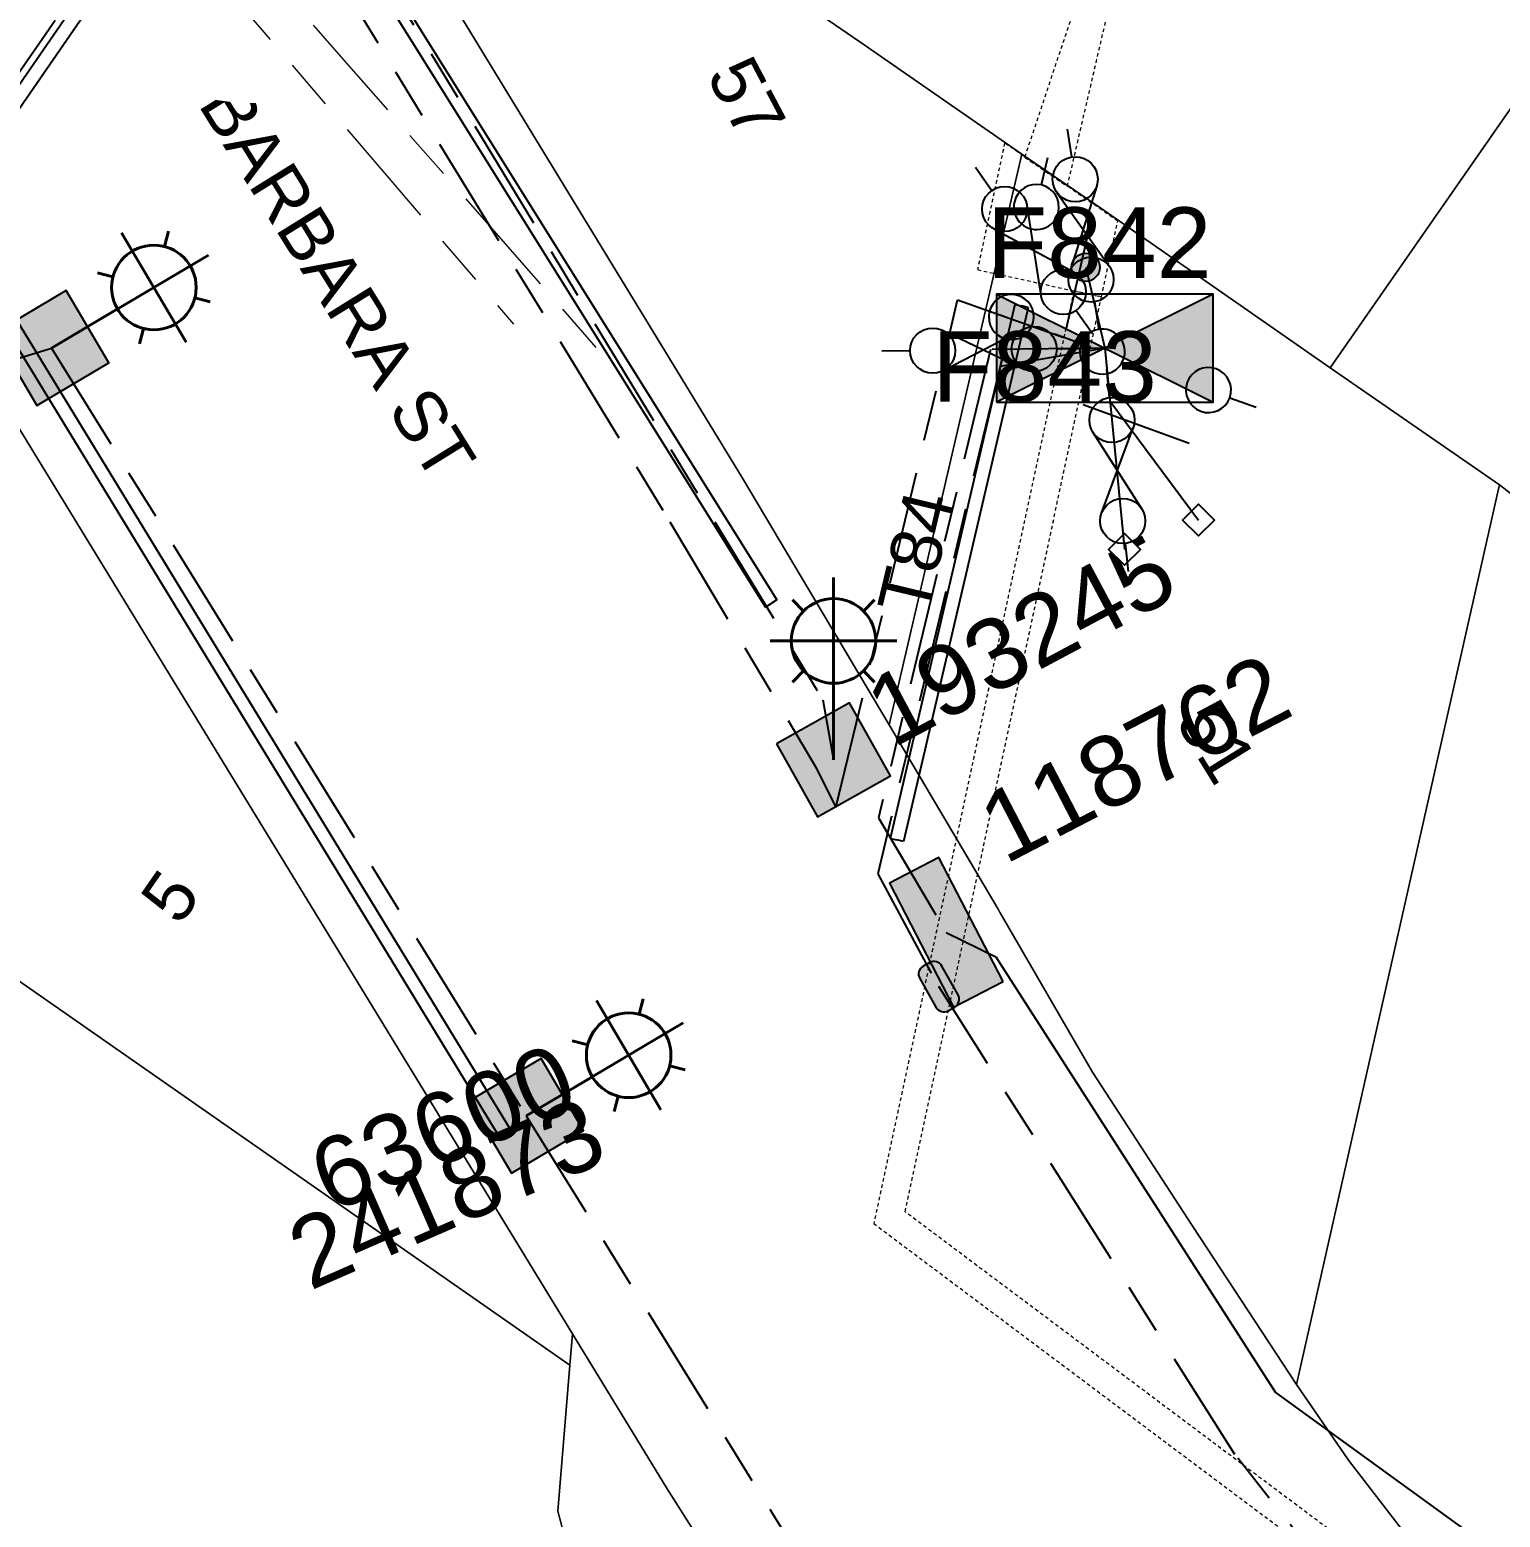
# Model space of a CAD drawing. Header units: metres. Extents: x 309980 to 311407, y 6249141 to 6251386.
# Drawn here: x 310674.1 to 310726.2, y 6249885.3 to 6249938 of the extents above; entities that cross this region are included whole.
import ezdxf
from ezdxf.enums import TextEntityAlignment as Align

# ---------------------------------------------------------------- set-up
doc = ezdxf.new("R2010")
doc.units = ezdxf.units.M
for name, pattern in [('Cable Exist UG', [8.2, 4, -1.2, 1.8, -1.2]), ('Dash', [5, 3, -2]), ('HIDDEN', [0.375, 0.25, -0.125]), ('HIDDEN2', [0.1875, 0.125, -0.0625])]:
    doc.linetypes.add(name, pattern=pattern)
doc.layers.get('0').update_dxf_attribs({"color": 6})
for name, color, linetype in [('_User_LV_Exist', 7, 'Continuous'), ('Equip_HV_EXT', 7, 'Continuous'), ('Equip_LV_EXT', 7, 'Continuous'), ('Equip_SL_EXT', 7, 'Continuous'), ('Equip_SP_SL_EXT', 7, 'Continuous'), ('Mains_HV_EXT', 7, 'Continuous'), ('Mains_LV_EXT', 7, 'Continuous'), ('Mains_LV_SL_EXT', 7, 'Continuous'), ('Mains_SL_EXT', 7, 'Continuous'), ('Services_SP_EXT', 7, 'Continuous'), ('Sub_SP_EXT', 7, 'Continuous'), ('SupportsUG_SP_LV_EXT', 7, 'Continuous'), ('SupportsUG_SP_LV_SL_EXT', 7, 'Continuous'), ('UG_Details_SP_MISC', 7, 'Continuous')]:
    doc.layers.add(name, color=color, linetype=linetype)
for name, color, linetype, lineweight in [('Cadastre Buildings_SP_EXT', 9, 'Continuous', 5), ('Cadastre Land Parcels_SP_EXT', 9, 'Continuous', 5), ('Cadastre Other Property_SP_EXT', 9, 'HIDDEN', 5), ('Cadastre Road Names_SP_HV_LV_SL_EXT', 9, 'Continuous', 5), ('Cadastre Roads_SP_EXT', 9, 'Continuous', 5)]:
    doc.layers.add(name, color=color, linetype=linetype, lineweight=lineweight)
doc.styles.add('COLUMN_LABEL', font='arial.ttf')
doc.styles.add('iecARIAL', font='arial.ttf', dxfattribs={"height": 2})
doc.styles.add('IESYMBOL1', font='isocp.shx')
doc.styles.add('POLE_LABEL', font='arial.ttf')
doc.styles.add('SLCP_LABEL', font='arial.ttf', dxfattribs={"height": 3.5})
doc.styles.get("Standard").update_dxf_attribs({"font": 'arial.ttf'})
doc.styles.add('SWITCH_LABEL', font='arial.ttf', dxfattribs={"height": 2.5})

# ---------------------------------------------------------------- blocks, each defined once
blk = doc.blocks.new('SUB_PADMOUNT_EXT')
for points in [[(0, 0), (-3.84, 1.92), (-3.84, -1.92)], [(0, 0), (3.84, 1.92), (3.84, -1.92)]]:
    blk.add_hatch(color=256).paths.add_polyline_path(points)
for p, q in [((3.84, 1.92), (-3.84, -1.92)), ((-3.84, 1.92), (3.84, -1.92))]:
    blk.add_line(p, q)
blk.add_lwpolyline([(-3.84, -1.92), (3.84, -1.92), (3.84, 1.92), (-3.84, 1.92)], close=True)
for tag, height, flags, p in [('ASSET_NUM', 3.5, 8, (2, 2)), ('STREET_CODE', 0.2, 9, (1.5, 0)), ('OPERATING_VOLTAGE', 0.2, 9, (1.5, -0.6)), ('CONSTRUCTED_VOLTAGE', 0.2, 9, (1.5, -0.2)), ('NO_PHASES', 0.2, 9, (1.5, -0.4)), ('ORIENTATION', 0.2, 9, (1.5, -0.8)), ('OWNED_BY', 0.2, 9, (1.5, -1)), ('OPERATED_BY', 0.2, 9, (1.5, -1.2)), ('SECONDARY_VOLTAGE', 0.2, 9, (1.5, -1.6)), ('MAINTAINED_BY', 0.2, 9, (1.5, -1.4)), ('STATE', 0.2, 9, (1.5, -1.8)), ('SUBSTATION_TYPE', 0.2, 9, (1.5, -2.2)), ('PARENT', 0.2, 9, (1.5, -2)), ('USAGE', 0.2, 9, (1.5, -2.4)), ('LEGEND', 0.2, 9, (1.5, -2.6)), ('STREETNAME', 0.2, 9, (1.5, -3)), ('SUBURB', 0.2, 9, (1.5, -3.2)), ('LOCATION', 0.2, 9, (1.5, -2.8)), ('Z', 0.2, 1, (1.5, -3.6)), ('NOTES', 0.2, 9, (1.5, -3.4))]:
    blk.add_attdef(tag, text='', height=height, dxfattribs=dict(flags=flags)).set_placement(p, align=Align.MIDDLE_LEFT)
blk = doc.blocks.new('COLUMN_EXT')
blk.add_hatch(color=256).paths.add_polyline_path([(-1.485, 1.485), (-1.485, -1.485), (1.485, -1.485), (1.485, 1.485)])
blk.add_lwpolyline([(-1.485, -1.485), (1.485, -1.485), (1.485, 1.485), (-1.485, 1.485)], close=True)
for tag, height, style, flags, p in [('ASSET_NUM', 2.5, 'COLUMN_LABEL', 8, (2, 2)), ('STRUCTURE_PLANT_NUMBER', 0.2, 'POLE_LABEL', 9, (1.813, 0.031)), ('STREET_CODE', 0.2, 'COLUMN_LABEL', 9, (1.813, -0.2))]:
    blk.add_attdef(tag, text='', height=height, dxfattribs=dict(style=style, flags=flags)).set_placement(p, align=Align.MIDDLE_LEFT)
at = {"flags": 9}
for tag, p in [('OWNED_BY', (1.813, -0.6)), ('COLUMN_TYPE', (1.813, -0.4)), ('STATE', (1.813, -0.8)), ('USAGE', (1.813, -1)), ('STREETNAME', (1.813, -1.6)), ('LEGEND', (1.813, -1.2)), ('LOCATION', (1.813, -1.4)), ('SUBURB', (1.813, -1.8)), ('NOTES', (1.813, -2))]:
    blk.add_attdef(tag, text='', height=0.2, dxfattribs=at).set_placement(p, align=Align.MIDDLE_LEFT)
at = {"flags": 1}
blk.add_attdef('Z', (1.813, -2.351), '', height=0.2, dxfattribs=at)
blk = doc.blocks.new('PILLAR_EXT')
blk.add_hatch(color=256).paths.add_polyline_path([(-2.475, 0.99), (-2.475, -0.99), (2.475, -0.99), (2.475, 0.99)])
blk.add_lwpolyline([(-2.475, -0.99), (2.475, -0.99), (2.475, 0.99), (-2.475, 0.99)], close=True)
at = {"style": 'iecARIAL', "flags": 8}
blk.add_attdef('ASSET_NUM', (1.5, 3.5), '', height=2.5, dxfattribs=at)
for tag, p, flags in [('OWNED_BY', (0, -0.2), 9), ('STATE', (0, -0.4), 9), ('SUPPORT_TYPE', (0, -0.6), 9), ('USAGE', (0, -0.8), 9), ('LEGEND', (0, -1), 9), ('LOCATION', (0, -1.2), 9), ('NOTES', (0, -1.4), 9), ('PARENT', (0, -1.6), 9), ('STREETNAME', (0, -1.8), 9), ('SUBURB', (0, -2), 1)]:
    blk.add_attdef(tag, p, '', height=0.2, dxfattribs=dict(flags=flags))
blk = doc.blocks.new('SL_LANTERN_EXT')
at = {"lineweight": 40}
for p, q in [((0, 1.968), (0, 6.468)), ((-1.459, 5.676), (-1.061, 5.278)), ((1.458, 5.676), (1.06, 5.278)), ((-2.25, 4.218), (2.25, 4.218)), ((-1.459, 2.759), (-1.061, 3.157)), ((0, 0), (0, 2.721)), ((1.458, 2.759), (1.06, 3.157))]:
    blk.add_line(p, q, dxfattribs=at)
blk.add_circle((0, 4.218), 1.5, dxfattribs=at)
at = {"style": 'iecARIAL', "flags": 8}
blk.add_attdef('ASSET_NUM', (1.5, 1.5), '', height=2.5, dxfattribs=at)
for tag, p, height, flags in [('CONSTRUCTED_VOLTAGE', (0.981, -0.653), 0.2, 9), ('CONTROL_TYPE', (0.981, -0.853), 0.2, 9), ('LANTERN_PURPOSE', (0.981, -1.053), 0.2, 9), ('LANTERN_TYPE', (0.981, -1.253), 0.2, 9), ('LNUMBER', (2.181, -3.253), 2.5, 8), ('OPERATING_VOLTAGE', (0.981, -1.653), 0.2, 9), ('NO_PHASES', (0.981, -1.453), 0.2, 9), ('ORIENTATION', (0.981, -1.853), 0.2, 9), ('OWNED_BY', (0.981, -2.053), 0.2, 9), ('STATE', (0.981, -2.253), 0.2, 9), ('CEXIST', (0.981, -2.653), 0.2, 9), ('USAGE', (0.981, -2.453), 0.2, 9), ('CNEW', (0.981, -2.853), 0.2, 9), ('CNUMBER', (0.981, -3.053), 0.2, 9), ('CREMOVE', (0.981, -3.253), 0.2, 9), ('CREPLACE', (0.981, -3.453), 0.2, 9), ('LKINGHEIGHT', (0.981, -3.653), 0.2, 9), ('LBRACKET', (0.981, -3.853), 0.2, 9), ('LBRACKETVOCAB', (0.981, -4.053), 0.2, 9), ('LCATEGORY', (0.981, -4.253), 0.2, 9), ('LCHARGE1', (0.981, -4.453), 0.2, 9), ('LCHARGE1PERCENT', (0.981, -4.653), 0.2, 9), ('LCHARGE2', (0.981, -4.853), 0.2, 9), ('LCHARGE2PERCENT', (0.981, -5.053), 0.2, 9), ('LCHARGE3', (0.981, -5.253), 0.2, 9), ('LCHARGE3PERCENT', (0.981, -5.453), 0.2, 9), ('LEXIST', (0.981, -5.653), 0.2, 9), ('LLAMP', (0.981, -5.853), 0.2, 9), ('LLAMPVOCAB', (0.981, -6.053), 0.2, 9), ('LMAST', (0.981, -6.253), 0.2, 9), ('LMASTVOCAB', (0.981, -6.453), 0.2, 9), ('LNEW', (0.981, -6.653), 0.2, 9), ('LANTNUMBER', (0.981, -6.853), 0.2, 9), ('LOUTREACH', (0.981, -7.253), 0.2, 9), ('LOUTREACHVOCAB', (0.981, -7.453), 0.2, 9), ('LRATECODE', (0.981, -7.653), 0.2, 9), ('LREMOVE', (0.981, -7.853), 0.2, 9), ('LREPLACE', (0.981, -8.053), 0.2, 9), ('LTYPE', (0.981, -8.253), 0.2, 9), ('LTYPEVOCAB', (0.981, -8.453), 0.2, 9), ('LEGEND', (0.981, -8.653), 0.2, 9), ('LOCATION', (0.981, -8.853), 0.2, 9), ('NOTES', (0.981, -9.053), 0.2, 9), ('STREETNAME', (0.981, -9.253), 0.2, 9), ('SUBURB', (0.981, -9.453), 0.2, 1)]:
    blk.add_attdef(tag, p, '', height=height, dxfattribs=dict(flags=flags))
blk = doc.blocks.new('CCP_EXT')
at = {"flags": 9}
for tag, p in [('OWNED_BY', (0, -1)), ('USAGE', (0, -1.2)), ('LEGEND', (0, -1.4)), ('LIFE_SUPPORT', (0, -1.6)), ('STATE', (0, -1.8)), ('NOTES', (0, -2))]:
    blk.add_attdef(tag, text='', height=0.2, dxfattribs=at).set_placement(p, align=Align.MIDDLE_LEFT)
blk.add_wipeout([(0, 0.566), (0.566, 0), (0, -0.566), (-0.566, 0)])
blk.add_lwpolyline([(-0.566, 0), (0, 0.566), (0.566, 0), (0, -0.566), (-0.566, 0)])
at = {"flags": 1}
blk.add_attdef('Z', (0, 0), '', height=0.2, dxfattribs=at)
at = {"flags": 9}
for tag, p in [('CCP_TYPE', (0, 0)), ('OPERATING_VOLTAGE', (0, -0.6)), ('CONSTRUCTED_VOLTAGE', (0, -0.2)), ('NO_PHASES', (0, -0.4)), ('ORIENTATION', (0, -0.8))]:
    blk.add_attdef(tag, text='', height=0.2, dxfattribs=at).set_placement(p, align=Align.MIDDLE_LEFT)
blk = doc.blocks.new('HV_STJ_EXT')
h = blk.add_hatch(color=256)
edge = h.paths.add_edge_path()
edge.add_ellipse((-0.586, 0.131), major_axis=(0.226, 0.226), ratio=1, start_angle=45, end_angle=135)
edge.add_line((-0.906, 0.131), (-0.906, -0.131))
edge.add_ellipse((-0.586, -0.131), major_axis=(0.226, 0.226), ratio=1, start_angle=135, end_angle=225)
edge.add_line((-0.586, -0.451), (0.586, -0.451))
edge.add_ellipse((0.586, -0.131), major_axis=(-0.226, 0.226), ratio=1, start_angle=135, end_angle=225)
edge.add_line((0.906, -0.131), (0.906, 0.131))
edge.add_ellipse((0.586, 0.131), major_axis=(-0.226, 0.226), ratio=1, start_angle=225, end_angle=315)
edge.add_line((0.586, 0.451), (-0.586, 0.451))
blk.add_lwpolyline([(-0.906, 0.131), (-0.906, -0.131, 0.414214), (-0.586, -0.451), (0.586, -0.451, 0.414214), (0.906, -0.131), (0.906, 0.131, 0.414214), (0.586, 0.451), (-0.586, 0.451, 0.414214)], format="xyb", close=True)
for tag, flags, p in [('ORIENTATION', 9, (1.5, 0)), ('USAGE', 9, (1.5, -0.2)), ('LEGEND', 9, (1.5, -0.4)), ('NOTES', 9, (1.5, -0.6)), ('Z', 1, (1.5, -0.8))]:
    blk.add_attdef(tag, text='', height=0.2, dxfattribs=dict(flags=flags)).set_placement(p, align=Align.MIDDLE_LEFT)
blk = doc.blocks.new('LV_UG_DFUSE_CLOSED_EXT')
for points in [[(5.04, 0.726), (2.156, -0.717)], [(5.049, -0.707), (2.156, 0.717)], [(1, 0), (0, 0)], [(6.2, 0.013), (7.2, 0.013)]]:
    blk.add_lwpolyline(points)
for centre in [(1.8, 0), (5.4, 0.011)]:
    blk.add_circle(centre, 0.8)
at = {"flags": 9}
for tag, p in [('ACTUAL_STATUS', (0, 0)), ('OPERATING_VOLTAGE', (0, -0.6)), ('CONSTRUCTED_VOLTAGE', (0, -0.2)), ('NO_PHASES', (0, -0.4)), ('ORIENTATION', (0, -0.8)), ('STATE', (0, -1)), ('SWITCH_TYPE', (0, -1.2)), ('USAGE', (0, -1.4)), ('NOTES', (0, -1.6))]:
    blk.add_attdef(tag, text='', height=0.2, dxfattribs=at).set_placement(p, align=Align.MIDDLE_LEFT)
at = {"flags": 1}
blk.add_attdef('Z', (0, 0), '', height=0.2, dxfattribs=at)
blk = doc.blocks.new('SWG_HOLEC_SU_EXT')
blk.add_line((1.8, -2), (5.8, -2))
for points in [[(1.8, -0.8, 1), (1.8, 0.8, 1)], [(5.8, -0.8, 1), (5.8, 0.8, 1)]]:
    blk.add_lwpolyline(points, format="xyb", close=True)
for points in [[(1, 0), (0, 0)], [(6.6, 0), (7.6, 0)]]:
    blk.add_lwpolyline(points)
at = {"style": 'SWITCH_LABEL', "flags": 8}
blk.add_attdef('ASSET_NUM', text='', height=2.5, rotation=179.9544, dxfattribs=at).set_placement((-2.4, 0), align=Align.MIDDLE_LEFT)
at = {"flags": 1}
blk.add_attdef('Z', (0, 0), '', height=0.2, dxfattribs=at)
at = {"flags": 9}
for tag, p in [('ACTUAL_STATUS', (0, -0.4)), ('CONSTRUCTED_VOLTAGE', (0, -0.6)), ('OPERATING_VOLTAGE', (0, -1)), ('NO_PHASES', (0, -0.8)), ('ORIENTATION', (0, -1.2)), ('OWNED_BY', (0, -1.4)), ('PARENT', (0, -1.6)), ('STATE', (0, -1.8)), ('SWITCH_TYPE', (0, -2)), ('USAGE', (0, -2.2)), ('STREETNAME', (0, -2.6)), ('LOCATION', (0, -2.4)), ('SUBURB', (0, -2.8)), ('NOTES', (0, -3))]:
    blk.add_attdef(tag, text='', height=0.2, dxfattribs=at).set_placement(p, align=Align.MIDDLE_LEFT)
at = {"style": 'SWITCH_LABEL', "flags": 9}
blk.add_attdef('STREET_CODE', text='', height=0.2, dxfattribs=at).set_placement((0, -0.2), align=Align.MIDDLE_LEFT)
blk = doc.blocks.new('SLCP_ZELL_EXT')
blk.add_wipeout([(-0.236, 7.5), (-0.706, 7.47), (-1.174, 7.411), (-1.637, 7.323), (-2.093, 7.206), (-2.542, 7.06), (-2.98, 6.887), (-3.407, 6.686), (-3.82, 6.459), (-4.218, 6.206), (-4.599, 5.929), (-4.962, 5.629), (-5.306, 5.306), (-5.629, 4.962), (-5.929, 4.599), (-6.206, 4.218), (-6.459, 3.82), (-6.686, 3.407), (-6.887, 2.98), (-7.06, 2.542), (-7.206, 2.093), (-7.323, 1.637), (-7.411, 1.174), (-7.47, 0.706), (-7.5, 0.236), (-7.5, -0.236), (-7.47, -0.706), (-7.411, -1.174), (-7.323, -1.637), (-7.206, -2.093), (-7.06, -2.542), (-6.887, -2.98), (-6.686, -3.407), (-6.459, -3.82), (-6.206, -4.218), (-5.929, -4.599), (-5.629, -4.962), (-5.306, -5.306), (-4.962, -5.629), (-4.599, -5.929), (-4.218, -6.206), (-3.82, -6.459), (-3.407, -6.686), (-2.98, -6.887), (-2.542, -7.06), (-2.093, -7.206), (-1.637, -7.323), (-1.174, -7.411), (-0.706, -7.47), (-0.236, -7.5), (0.236, -7.5), (0.706, -7.47), (1.174, -7.411), (1.637, -7.323), (2.093, -7.206), (2.542, -7.06), (2.98, -6.887), (3.407, -6.686), (3.82, -6.459), (4.218, -6.206), (4.599, -5.929), (4.962, -5.629), (5.306, -5.306), (5.629, -4.962), (5.929, -4.599), (6.206, -4.218), (6.459, -3.82), (6.686, -3.407), (6.887, -2.98), (7.06, -2.542), (7.206, -2.093), (7.323, -1.637), (7.411, -1.174), (7.47, -0.706), (7.5, -0.236), (7.5, 0.236), (7.47, 0.706), (7.411, 1.174), (7.323, 1.637), (7.206, 2.093), (7.06, 2.542), (6.887, 2.98), (6.686, 3.407), (6.459, 3.82), (6.206, 4.218), (5.929, 4.599), (5.629, 4.962), (5.306, 5.306), (4.962, 5.629), (4.599, 5.929), (4.218, 6.206), (3.82, 6.459), (3.407, 6.686), (2.98, 6.887), (2.542, 7.06), (2.093, 7.206), (1.637, 7.323), (1.174, 7.411), (0.706, 7.47), (0.236, 7.5)])
at = {"linetype": 'Dash', "lineweight": 40, "ltscale": 0.7}
for p, q in [((0, 4.109), (0, -4.109)), ((-4.109, 0), (4.109, 0))]:
    blk.add_line(p, q, dxfattribs=at)
blk.add_circle((0, 0), 4.109, dxfattribs=at)
at = {"lineweight": 40, "style": 'IESYMBOL1'}
for s, p in [('P', (-1.604, 0)), ('Z', (1.702, 0)), ('60', (-1.612, -3.312))]:
    blk.add_text(s, height=2, dxfattribs=at).set_placement(p, align=Align.BOTTOM_CENTER)
at = {"style": 'SLCP_LABEL'}
for tag, height, flags, p in [('ASSET_NUM', 2.5, 8, (2, 2)), ('STREET_CODE', 0.2, 9, (0, -0.2))]:
    blk.add_attdef(tag, text='', height=height, dxfattribs=dict(at, flags=flags)).set_placement(p, align=Align.MIDDLE_LEFT)
at = {"flags": 1}
blk.add_attdef('Z', (0, 0), '', height=0.2, dxfattribs=at)
at = {"flags": 9}
for tag, p in [('CONSTRUCTED_VOLTAGE', (0, -0.4)), ('CONTROL_TYPE', (0, -0.6)), ('OPERATING_VOLTAGE', (0, -1)), ('NO_PHASES', (0, -0.8)), ('ORIENTATION', (0, -1.2)), ('OWNED_BY', (0, -1.4)), ('USAGE', (0, -1.6)), ('STATE', (0, -2)), ('LOCATION', (0, -1.8)), ('NOTES', (0, -2.2))]:
    blk.add_attdef(tag, text='', height=0.2, dxfattribs=at).set_placement(p, align=Align.MIDDLE_LEFT)
blk = doc.blocks.new('CONNECTOR_NODE_EXT')
h = blk.add_hatch(color=256)
edge = h.paths.add_edge_path()
edge.add_arc((0, 0), 0.5, 0, 360)
blk.add_circle((0, 0), 0.5)
at = {"flags": 1}
blk.add_attdef('Z', (0, 0), '', height=0.2, dxfattribs=at)
at = {"flags": 9}
for tag, p in [('CONNECTOR_TYPE', (0, 0)), ('OPERATING_VOLTAGE', (0, -0.6)), ('CONSTRUCTED_VOLTAGE', (0, -0.2)), ('NO_PHASES', (0, -0.4)), ('ORIENTATION', (0, -0.8)), ('SUBTYPE', (0, -1)), ('USAGE', (0, -1.2)), ('NOTES', (0, -1.4))]:
    blk.add_attdef(tag, text='', height=0.2, dxfattribs=at).set_placement(p, align=Align.MIDDLE_LEFT)

msp = doc.modelspace()

# ---------------------------------------------------------------- linework, layer by layer
at = {"layer": 'Cadastre Buildings_SP_EXT', "linetype": 'Continuous'}
msp.add_lwpolyline([(310693.249, 6249890.683), (310660.301, 6249913.656), (310649.628, 6249898.357), (310698.393, 6249864.607), (310692.82, 6249885.506), (310693.249, 6249890.683)], close=True, dxfattribs=at)
at = {"layer": 'Cadastre Land Parcels_SP_EXT', "linetype": 'Continuous'}
for points in [[(310685.684, 6249949.958), (310697.479, 6249941.804), (310699.646, 6249940.269), (310703.528, 6249937.59), (310708.847, 6249933.91), (310709.274, 6249933.61), (310712.082, 6249931.693), (310720.213, 6249926.041), (310750.586, 6249969.696), (310738.936, 6249970.578), (310718.258, 6249972.043), (310701.89, 6249973.242), (310693.591, 6249961.297), (310685.684, 6249949.958)], [(310762.287, 6249968.678), (310750.586, 6249969.696), (310720.213, 6249926.041), (310726.215, 6249921.887), (310728.555, 6249920.081), (310762.287, 6249968.678)], [(310697.479, 6249941.804), (310685.684, 6249949.958), (310685.194, 6249949.363), (310687.147, 6249942.168), (310699.37, 6249922.126), (310704.569, 6249913.385), (310709.274, 6249933.61), (310708.847, 6249933.91), (310703.528, 6249937.59), (310699.646, 6249940.269), (310697.479, 6249941.804)], [(310719.015, 6249889.991), (310726.192, 6249921.792), (310726.215, 6249921.887), (310720.213, 6249926.041), (310712.082, 6249931.693), (310709.274, 6249933.61), (310704.569, 6249913.385), (310708.438, 6249906.84), (310708.504, 6249906.719), (310711.778, 6249901.069), (310715.343, 6249895.599), (310719.015, 6249889.991)], [(310693.34, 6249891.79), (310670.758, 6249928.717), (310660.301, 6249913.656), (310693.249, 6249890.683), (310693.34, 6249891.79)], [(310728.555, 6249920.081), (310726.215, 6249921.887), (310726.192, 6249921.792), (310719.015, 6249889.991), (310720.866, 6249887.306), (310725.339, 6249881.499), (310730.108, 6249875.934), (310732.571, 6249879.524), (310743.232, 6249894.932), (310750.143, 6249904.994), (310736.763, 6249914.329), (310728.555, 6249920.081)], [(310730.108, 6249875.934), (310714.868, 6249862.073), (310709.383, 6249868.428), (310705.8, 6249873.049), (310704.24, 6249875.063), (310699.45, 6249881.956), (310696.703, 6249886.291), (310693.34, 6249891.79), (310693.249, 6249890.683), (310692.82, 6249885.506), (310698.393, 6249864.607), (310705.643, 6249837.64), (310741.334, 6249812.835), (310743.014, 6249815.278), (310744.35, 6249817.196), (310756.433, 6249834.663), (310765.008, 6249847.028), (310766.932, 6249849.789), (310768.673, 6249852.219), (310732.571, 6249879.524), (310730.108, 6249875.934)]]:
    msp.add_lwpolyline(points, close=True, dxfattribs=at)
at = {"layer": 'Cadastre Other Property_SP_EXT', "linetype": 'HIDDEN2'}
for points in [[(310719.008, 6249971.875), (310711.704, 6249940.449), (310709.378, 6249933.508), (310710.892, 6249932.472), (310720.034, 6249971.804), (310719.008, 6249971.875)], [(310708.669, 6249934.006), (310707.706, 6249929.518), (310712.101, 6249928.551), (310712.678, 6249931.24), (310708.669, 6249934.006)]]:
    msp.add_lwpolyline(points, close=True, dxfattribs=at)
at = {"layer": 'Mains_HV_EXT', "linetype": 'Cable Exist UG'}
msp.add_lwpolyline([(310732.246, 6249875.185), (310726.364, 6249875.458), (310716.826, 6249887.515), (310706.338, 6249904.098)], dxfattribs=at)
at = {"layer": 'Mains_LV_EXT', "linetype": 'Cable Exist UG'}
msp.add_lwpolyline([(310711.542, 6249929.599), (310712.222, 6249926.734)], dxfattribs=at)
at = {"layer": 'Mains_LV_SL_EXT', "linetype": 'Cable Exist UG'}
msp.add_lwpolyline([(310640.212, 6249872.03), (310643.672, 6249879.998), (310637.569, 6249884.352), (310665.793, 6249923.951), (310674.872, 6249926.739)], dxfattribs=at)
at = {"layer": 'Mains_SL_EXT', "linetype": 'Cable Exist UG'}
for points in [[(310674.872, 6249926.739), (310691.707, 6249899.519)], [(310691.707, 6249899.519), (310701.954, 6249882.964), (310707.842, 6249874.339), (310715.867, 6249864.031)]]:
    msp.add_lwpolyline(points, dxfattribs=at)
at = {"layer": 'Services_SP_EXT'}
msp.add_lwpolyline([(310706.599, 6249906.022), (310708.354, 6249905.153), (310718.275, 6249889.708), (310725.194, 6249884.682)], dxfattribs=at)
at = {"layer": 'UG_Details_SP_MISC'}
for p, q in [((310670.682, 6249931.639), (310690.731, 6249898.792)), ((310671.092, 6249931.889), (310691.14, 6249899.042)), ((310709.033, 6249928.288), (310704.609, 6249909.356)), ((310709.033, 6249928.288), (310709.267, 6249928.233)), ((310709.5, 6249928.179), (310709.267, 6249928.233)), ((310709.5, 6249928.179), (310705.076, 6249909.246)), ((310700.186, 6249917.557), (310700.389, 6249917.684)), ((310700.593, 6249917.812), (310700.389, 6249917.684)), ((310704.609, 6249909.356), (310704.842, 6249909.301)), ((310705.076, 6249909.246), (310704.842, 6249909.301)), ((310690.731, 6249898.792), (310690.936, 6249898.917)), ((310691.14, 6249899.042), (310690.936, 6249898.917))]:
    msp.add_line(p, q, dxfattribs=at)

# ---------------------------------------------------------------- block references
at = {"layer": 'Equip_HV_EXT'}
ref = msp.add_blockref('SWG_HOLEC_SU_EXT', (310708.505, 6249926.084), dxfattribs=dict(at, rotation=77.15904391866374))
ref.add_attrib('ASSET_NUM', 'F843', dxfattribs={"layer": '0', "height": 2.5, "style": 'SWITCH_LABEL'}).set_placement((310706.106, 6249927.334), align=Align.TOP_LEFT)
ref = msp.add_blockref('SWG_HOLEC_SU_EXT', (310710.442, 6249927.226), dxfattribs=dict(at, rotation=340.0871814335994))
ref.add_attrib('ASSET_NUM', 'F842', dxfattribs={"layer": '0', "height": 2.5, "style": 'SWITCH_LABEL'}).set_placement((310708.043, 6249928.476), align=Align.BOTTOM_LEFT)
at = {"layer": 'Equip_HV_EXT', "rotation": 119.4842164641226}
msp.add_blockref('HV_STJ_EXT', (310706.338, 6249904.098), dxfattribs=at)
at = {"layer": 'Equip_LV_EXT'}
for p, rotation in [((310712.006, 6249927.388), 98.77865417055003), ((310711.783, 6249927.254), 125.1153983108363), ((310711.516, 6249926.725), 180.6893828239809)]:
    msp.add_blockref('LV_UG_DFUSE_CLOSED_EXT', p, dxfattribs=dict(at, rotation=rotation))
msp.add_blockref('CONNECTOR_NODE_EXT', (310711.542, 6249929.599), dxfattribs=at)
at = {"layer": 'Equip_SP_SL_EXT', "rotation": 300.5975001470623}
msp.add_blockref('SL_LANTERN_EXT', (310674.872, 6249926.739), dxfattribs=at)
at = {"layer": 'Equip_SP_SL_EXT'}
ref = msp.add_blockref('SL_LANTERN_EXT', (310702.601, 6249912.137), dxfattribs=at)
ref.add_attrib('ASSET_NUM', '193245', dxfattribs={"layer": '0', "height": 2.5, "rotation": 28.1022, "style": 'iecARIAL'}).set_placement((310704.101, 6249913.637), align=Align.MIDDLE_LEFT)
ref = msp.add_blockref('SL_LANTERN_EXT', (310691.707, 6249899.519), dxfattribs=dict(at, rotation=300.5975001470623))
ref.add_attrib('ASSET_NUM', '63600', dxfattribs={"layer": '0', "height": 2.5, "rotation": 23.1701, "style": 'iecARIAL'}).set_placement((310693.207, 6249901.019), align=Align.MIDDLE_RIGHT)
at = {"layer": 'Sub_SP_EXT'}
msp.add_blockref('SUB_PADMOUNT_EXT', (310712.222, 6249926.734), dxfattribs=at)
at = {"layer": 'SupportsUG_SP_LV_EXT'}
ref = msp.add_blockref('PILLAR_EXT', (310706.599, 6249906.022), dxfattribs=dict(at, rotation=117.4073584661202))
ref.add_attrib('ASSET_NUM', '118762', dxfattribs={"layer": '0', "height": 2.5, "rotation": 27.4074, "style": 'iecARIAL'}).set_placement((310708.099, 6249909.522), align=Align.MIDDLE_LEFT)
at = {"layer": 'SupportsUG_SP_LV_SL_EXT'}
for p, rotation in [((310674.872, 6249926.739), 300.5975001470623), ((310702.601, 6249912.137), 299.2427867207365)]:
    msp.add_blockref('COLUMN_EXT', p, dxfattribs=dict(at, rotation=rotation))
ref = msp.add_blockref('COLUMN_EXT', (310691.707, 6249899.519), dxfattribs=dict(at, rotation=300.5975001470623))
ref.add_attrib('ASSET_NUM', '241873', dxfattribs={"layer": '0', "height": 2.5, "rotation": 23.6309, "style": 'COLUMN_LABEL'}).set_placement((310693.707, 6249900.269), align=Align.TOP_RIGHT)

# ---------------------------------------------------------------- texts
at = {"layer": 'Cadastre Land Parcels_SP_EXT'}
for s, rotation, p in [('57', 297.8, (310698.074, 6249936.418)), ('51', 301.7, (310714.693, 6249913.511)), ('5', 55.1551, (310679.412, 6249906.212))]:
    msp.add_text(s, height=1.8, rotation=rotation, dxfattribs=at).set_placement(p)
at = {"layer": 'Cadastre Road Names_SP_HV_LV_SL_EXT'}
msp.add_text('BARBARA ST', height=1.8, rotation=301.859, dxfattribs=at).set_placement((310680.048, 6249935.377))
at = {"layer": 'Mains_LV_EXT'}
msp.add_text('T84', height=1.8, rotation=76.5554, dxfattribs=at).set_placement((310705.893, 6249917.173))

# ---------------------------------------------------------------- next in the draw order: block references
at = {"layer": 'Services_SP_EXT'}
for p in [(310715.539, 6249920.642), (310712.918, 6249919.602)]:
    msp.add_blockref('CCP_EXT', p, dxfattribs=at)

# ---------------------------------------------------------------- next in the draw order: linework, layer by layer
at = {"layer": 'Cadastre Other Property_SP_EXT', "linetype": 'HIDDEN2'}
msp.add_lwpolyline([(310704.026, 6249895.7), (310766.363, 6249849.001), (310766.935, 6249849.822), (310705.138, 6249896.117), (310712.101, 6249928.551), (310711.124, 6249928.766), (310704.026, 6249895.7)], close=True, dxfattribs=at)
at = {"layer": 'Cadastre Roads_SP_EXT', "linetype": 'Continuous'}
msp.add_lwpolyline([(310670.768, 6249928.731), (310670.758, 6249928.717), (310693.34, 6249891.79), (310696.703, 6249886.291), (310699.45, 6249881.956), (310704.24, 6249875.063), (310705.8, 6249873.049), (310709.383, 6249868.428), (310714.868, 6249862.073), (310730.108, 6249875.934), (310725.339, 6249881.499), (310720.866, 6249887.306), (310719.015, 6249889.991), (310715.343, 6249895.599), (310711.778, 6249901.069), (310708.504, 6249906.719), (310708.438, 6249906.84), (310704.569, 6249913.385), (310699.37, 6249922.126), (310687.147, 6249942.168), (310685.194, 6249949.363), (310685.194, 6249949.363)], dxfattribs=at)
at = {"layer": 'Mains_HV_EXT', "linetype": 'Cable Exist UG'}
msp.add_lwpolyline([(310712.222, 6249926.734), (310708.505, 6249926.084), (310704.168, 6249908.096), (310706.332, 6249904.069)], dxfattribs=at)
at = {"layer": 'Mains_LV_EXT', "linetype": 'Cable Exist UG'}
msp.add_lwpolyline([(310712.222, 6249926.734), (310708.166, 6249926.685), (310704.198, 6249910.084), (310706.599, 6249906.022)], dxfattribs=at)
at = {"layer": 'Services_SP_EXT'}
for points in [[(310712.222, 6249926.734), (310712.918, 6249919.602)], [(310712.399, 6249924.866), (310715.539, 6249920.642)]]:
    msp.add_lwpolyline(points, dxfattribs=at)

# ---------------------------------------------------------------- next in the draw order: block references
at = {"layer": 'Equip_LV_EXT', "rotation": 275.9099319367278}
msp.add_blockref('LV_UG_DFUSE_CLOSED_EXT', (310712.288, 6249925.976), dxfattribs=at)

# ---------------------------------------------------------------- next in the draw order: block references
at = {"layer": 'Equip_SL_EXT'}
ref = msp.add_blockref('SLCP_ZELL_EXT', (310681.993, 6249942.927), dxfattribs=at)
ref.add_attrib('ASSET_NUM', '7234', dxfattribs={"layer": '0', "height": 2.5, "style": 'SLCP_LABEL'}).set_placement((310683.993, 6249943.677), align=Align.TOP_LEFT)

# ---------------------------------------------------------------- next in the draw order: linework, layer by layer
at = {"layer": '_User_LV_Exist', "color": 7, "linetype": 'Cable Exist UG', "lineweight": 0, "flags": 128}
for points in [[(310706.72, 6249976.343), (310695.804, 6249976.873), (310674.176, 6249947.549), (310677.585, 6249943.564, -1.176852), (310678.479, 6249942.518), (310691.254, 6249927.585)], [(310760.96, 6249971.874), (310725.069, 6249974.208), (310724.925, 6249975.693), (310721.42, 6249975.872), (310720.902, 6249974.479), (310697.332, 6249976.012), (310676.155, 6249947.298), (310678.617, 6249944.491, -1.244742), (310679.352, 6249943.654), (310694.207, 6249926.724)]]:
    msp.add_lwpolyline(points, format="xyb", dxfattribs=at)
at = {"layer": 'Mains_HV_EXT', "linetype": 'Cable Exist UG'}
msp.add_lwpolyline([(310749.129, 6249972.804), (310746.403, 6249972.999), (310744.119, 6249973.194), (310744.119, 6249973.194), (310739.155, 6249973.57), (310718.474, 6249975.035), (310700.403, 6249976.359), (310691.129, 6249963.011), (310683.223, 6249951.674), (310683.12, 6249951.564), (310683.12, 6249951.564), (310681.893, 6249950.073), (310684.364, 6249940.97), (310696.8, 6249920.578), (310701.991, 6249911.851), (310702.688, 6249910.447), (310702.688, 6249910.447), (310706.56, 6249926.553), (310706.996, 6249928.447), (310711.96, 6249926.688)], dxfattribs=at)
at = {"layer": 'Mains_LV_EXT', "linetype": 'Cable Exist UG'}
msp.add_lwpolyline([(310679.688, 6249945.078), (310658.654, 6249914.85)], dxfattribs=at)
at = {"layer": 'Mains_SL_EXT', "linetype": 'Cable Exist UG'}
msp.add_lwpolyline([(310683.843, 6249946.741), (310684.652, 6249945.532), (310684.652, 6249945.532), (310685.632, 6249941.612), (310702.224, 6249914.269), (310702.601, 6249912.137)], dxfattribs=at)
at = {"layer": 'UG_Details_SP_MISC'}
for p, q in [((310691.83, 6249962.348), (310647.755, 6249898.368)), ((310692.226, 6249962.076), (310648.15, 6249898.096)), ((310684.933, 6249941.964), (310700.186, 6249917.557)), ((310685.378, 6249942.159), (310700.593, 6249917.812))]:
    msp.add_line(p, q, dxfattribs=at)

doc.saveas('drawing.dxf')
